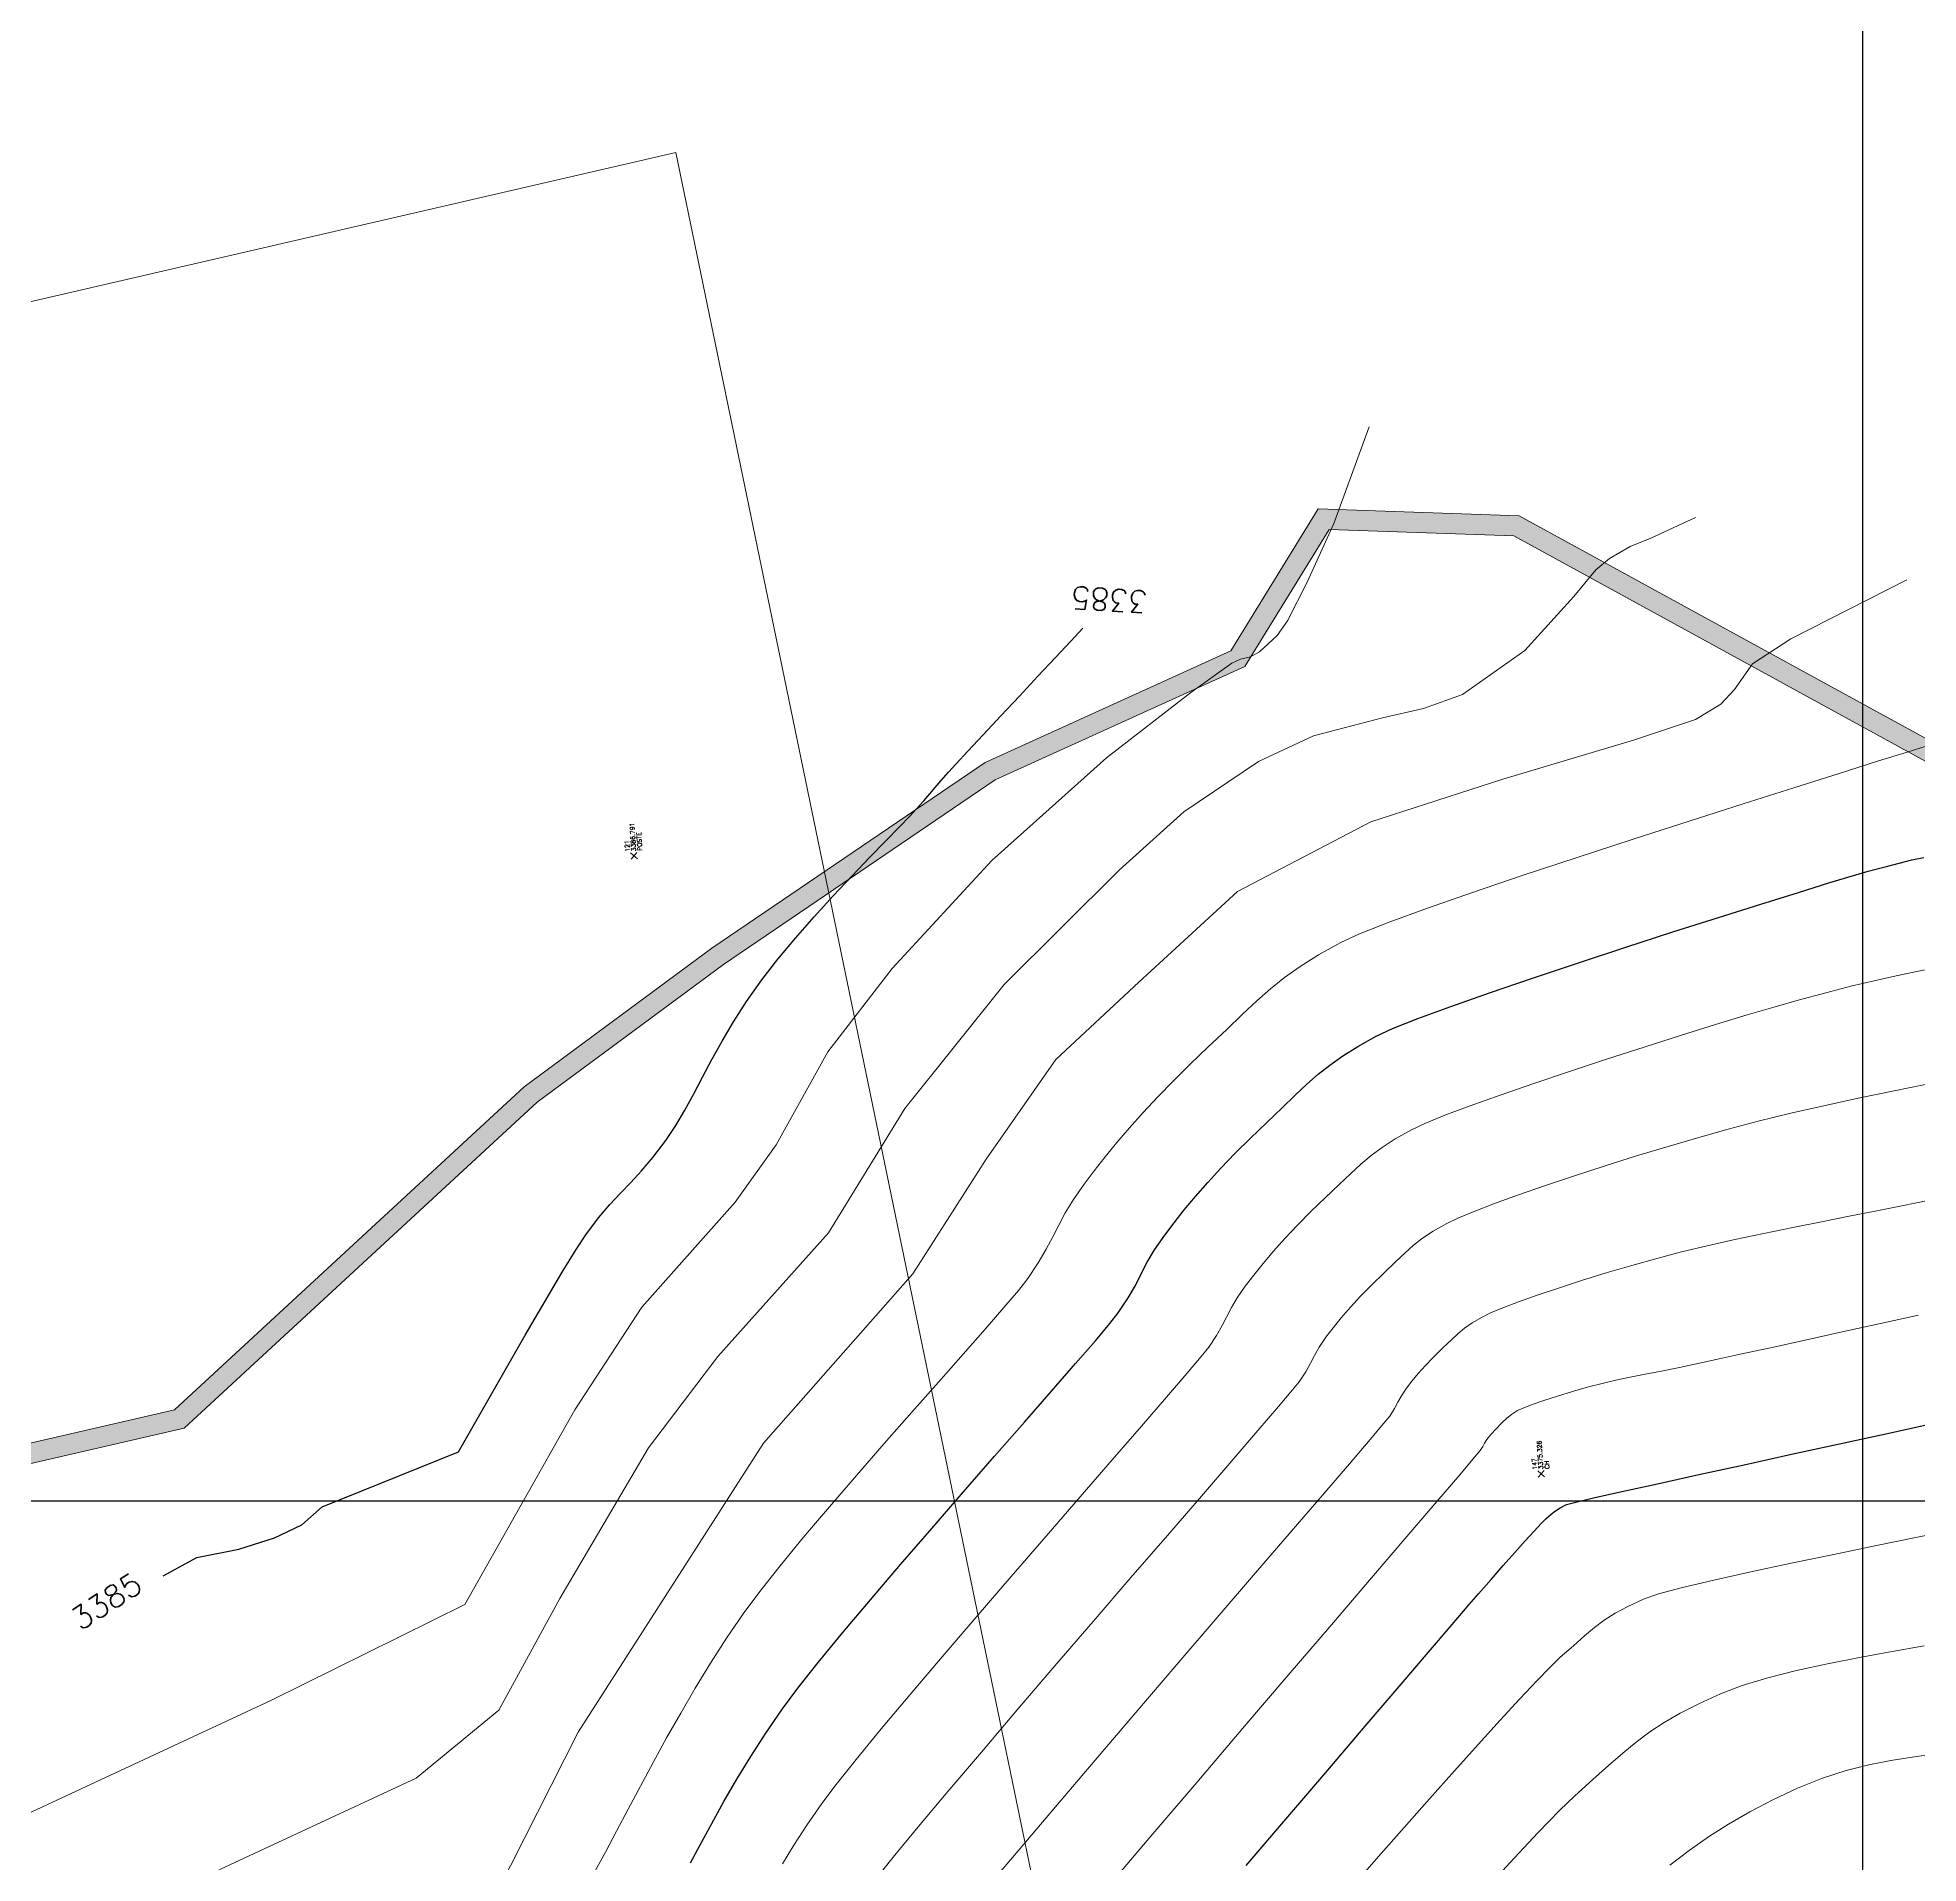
# Model space of a CAD drawing. Header units: millimetres. Extents: x 736950 to 740938, y 8500595 to 8502163.
# Drawn here: x 738318.1 to 738402.5, y 8501283.7 to 8501365.7 of the extents above; entities that cross this region are included whole.
import ezdxf

# ---------------------------------------------------------------- set-up
doc = ezdxf.new("R2010")
doc.units = ezdxf.units.MM
for name, color, linetype, lineweight in [('CAMINO ACTUAL', 1, 'Continuous', 13), ('CONT-MJR', 80, 'Continuous', 30), ('CONT-MNR', 96, 'Continuous', 15), ('pista', 251, 'Continuous', 5), ('PUNTOS', 7, 'Continuous', 5), ('saiwite', 5, 'Continuous', 5)]:
    doc.layers.add(name, color=color, linetype=linetype, lineweight=lineweight)
doc.layers.add('Cuadricula Coordenadas', color=5, linetype='Continuous')
doc.styles.get("Standard").update_dxf_attribs({"font": 'simplex.shx'})

msp = doc.modelspace()

# ---------------------------------------------------------------- hatches: boundary and pattern name
at = {"layer": 'pista'}
h = msp.add_hatch(dxfattribs=at)
h.set_pattern_fill('HONEY', color=256, scale=3, angle=9.949917, style=0)
h.set_pattern_definition([(9.949916506, (1479841.21073, -18.49207), (0.497925219565, 0.41706771009), [0.375, -0.75]), (129.949916506, (1479841.21073, -18.49207), (-0.610153841818, 0.222682034283), [0.375, -0.75]), (69.949916506, (1479841.21073, -18.49207), (-0.112228622254, 0.639749744373), [-0.75, 0.375])])
h.paths.add_polyline_path([(738324.6608, 8501303.2557), (738340.4925, 8501317.8893), (738348.8662, 8501324.0731), (738353.5908, 8501327.2842), (738353.3936, 8501328.2384), (738348.3458, 8501324.8075), (738339.9179, 8501318.5839), (738324.2256, 8501304.079), (738315.7325, 8501302.1223), (738315.3895, 8501301.1197)])
h.paths.add_polyline_path([(738357.4759, 8501329.9248), (738355.3178, 8501329.5462), (738353.3936, 8501328.2384), (738353.5908, 8501327.2842)])
h.paths.add_polyline_path([(738355.3178, 8501329.5462), (738357.4759, 8501329.9248), (738361.0579, 8501332.3593), (738363.3835, 8501333.4153), (738363.2229, 8501334.3309), (738360.6156, 8501333.147)])
h.paths.add_polyline_path([(738372.2579, 8501337.4449), (738376.0519, 8501343.6047), (738384.3372, 8501343.3155), (738396.3431, 8501336.7431), (738397.7625, 8501336.9921), (738384.582, 8501344.2075), (738375.5601, 8501344.5224), (738371.6356, 8501338.1508), (738363.2229, 8501334.3309), (738363.3835, 8501333.4153)])
h.paths.add_polyline_path([(738436.6034, 8501329.9902), (738444.2018, 8501325.4312), (738452.8735, 8501307.335), (738462.2723, 8501299.2152), (738472.0774, 8501292.3369), (738476.41, 8501284.1138), (738475.7676, 8501275.9379), (738473.372, 8501270.1475), (738463.7301, 8501267.0198), (738453.6967, 8501272.3615), (738447.4627, 8501277.5974), (738440.2922, 8501281.8204), (738429.9443, 8501278.0805), (738419.3518, 8501279.3213), (738406.5076, 8501276.138), (738388.4123, 8501271.9672), (738375.1903, 8501266.1116), (738375.3506, 8501265.1983), (738388.6982, 8501271.1095), (738406.7169, 8501275.2626), (738419.4096, 8501278.4084), (738430.0505, 8501277.1619), (738440.2002, 8501280.8301), (738446.9413, 8501276.86), (738453.1903, 8501271.6115), (738463.6444, 8501266.0458), (738474.0449, 8501269.4196), (738476.6537, 8501275.7254), (738477.3276, 8501284.3029), (738472.7723, 8501292.9488), (738462.8264, 8501299.926), (738453.6039, 8501307.8933), (738444.8966, 8501326.0639), (738436.846, 8501330.8942), (738416.3518, 8501330.5664), (738403.3274, 8501333.9457), (738397.7625, 8501336.9921), (738396.3431, 8501336.7431), (738402.9933, 8501333.1026), (738416.2441, 8501329.6646)])
h.paths.add_polyline_path([(738366.9856, 8501262.478), (738367.1719, 8501261.5762), (738375.3506, 8501265.1983), (738375.1903, 8501266.1116)])
h.paths.add_polyline_path([(738364.1546, 8501260.2399), (738367.1719, 8501261.5762), (738366.9856, 8501262.478), (738363.837, 8501261.0836), (738350.1547, 8501256.8034), (738337.7099, 8501245.7814), (738330.268, 8501235.8097), (738311.8318, 8501225.2658), (738303.5339, 8501214.1841), (738277.8071, 8501203.886), (738277.9897, 8501202.9897), (738304.1029, 8501213.4424), (738312.4404, 8501224.5771), (738330.8774, 8501235.1214), (738338.3758, 8501245.169), (738350.6072, 8501256.002)])
h.paths.add_polyline_path([(738440.6799, 8501280.9968), (738440.5932, 8501282.3671), (738440.1818, 8501282.3411), (738440.2685, 8501280.9708)], flags=24)
h.paths.add_polyline_path([(738440.3989, 8501280.9812), (738440.3189, 8501282.2441), (738439.9076, 8501282.218), (738439.9875, 8501280.9552)], flags=24)
h.paths.add_polyline_path([(738440.1195, 8501280.964), (738440.0935, 8501281.3739), (738439.6822, 8501281.3479), (738439.7081, 8501280.9379)], flags=24)
h.paths.add_polyline_path([(738430.5302, 8501277.3286), (738430.4435, 8501278.6988), (738430.0322, 8501278.6728), (738430.1189, 8501277.3026)], flags=25)
h.paths.add_polyline_path([(738430.2492, 8501277.313), (738430.1693, 8501278.5758), (738429.758, 8501278.5498), (738429.8379, 8501277.287)], flags=24)
h.paths.add_polyline_path([(738429.9698, 8501277.2957), (738429.9439, 8501277.7057), (738429.5326, 8501277.6797), (738429.5585, 8501277.2697)], flags=24)
h.paths.add_polyline_path([(738419.8893, 8501278.5751), (738419.8026, 8501279.9454), (738419.3913, 8501279.9193), (738419.478, 8501278.5491)], flags=24)
h.paths.add_polyline_path([(738419.6083, 8501278.5595), (738419.5284, 8501279.8224), (738419.1171, 8501279.7963), (738419.197, 8501278.5335)], flags=24)
h.paths.add_polyline_path([(738419.3289, 8501278.5423), (738419.3029, 8501278.9522), (738418.8916, 8501278.9262), (738418.9176, 8501278.5162)], flags=24)
h.paths.add_polyline_path([(738407.1966, 8501275.4293), (738407.1099, 8501276.7996), (738406.6986, 8501276.7736), (738406.7853, 8501275.4033)], flags=24)
h.paths.add_polyline_path([(738406.9156, 8501275.4137), (738406.8357, 8501276.6766), (738406.4244, 8501276.6505), (738406.5043, 8501275.3877)], flags=24)
h.paths.add_polyline_path([(738406.6362, 8501275.3965), (738406.6103, 8501275.8064), (738406.1989, 8501275.7804), (738406.2249, 8501275.3704)], flags=24)
h.paths.add_polyline_path([(738389.1778, 8501271.2762), (738389.0911, 8501272.6464), (738388.6798, 8501272.6204), (738388.7665, 8501271.2502)], flags=24)
h.paths.add_polyline_path([(738388.8969, 8501271.2606), (738388.817, 8501272.5234), (738388.4057, 8501272.4974), (738388.4856, 8501271.2346)], flags=24)
h.paths.add_polyline_path([(738388.6174, 8501271.2433), (738388.5915, 8501271.6533), (738388.1802, 8501271.6273), (738388.2061, 8501271.2173)], flags=24)
h.paths.add_polyline_path([(738364.6343, 8501260.4066), (738364.5476, 8501261.7769), (738364.1363, 8501261.7509), (738364.223, 8501260.3806)], flags=25)
h.paths.add_polyline_path([(738364.3533, 8501260.391), (738364.2734, 8501261.6539), (738363.8621, 8501261.6278), (738363.942, 8501260.365)], flags=24)
h.paths.add_polyline_path([(738364.0739, 8501260.3738), (738364.048, 8501260.7837), (738363.6366, 8501260.7577), (738363.6626, 8501260.3478)], flags=24)
h.paths.add_polyline_path([(738351.0869, 8501256.1687), (738351.0002, 8501257.5389), (738350.5889, 8501257.5129), (738350.6756, 8501256.1427)], flags=24)
h.paths.add_polyline_path([(738350.8059, 8501256.1531), (738350.726, 8501257.4159), (738350.3147, 8501257.3899), (738350.3946, 8501256.1271)], flags=24)
h.paths.add_polyline_path([(738350.5265, 8501256.1358), (738350.5005, 8501256.5458), (738350.0892, 8501256.5198), (738350.1152, 8501256.1098)], flags=24)
h.paths.add_polyline_path([(738338.8556, 8501245.3357), (738338.7787, 8501246.5509), (738338.3673, 8501246.5248), (738338.4442, 8501245.3097)], flags=25)
h.paths.add_polyline_path([(738338.5745, 8501245.3201), (738338.4946, 8501246.5829), (738338.0833, 8501246.5569), (738338.1632, 8501245.2941)], flags=25)
h.paths.add_polyline_path([(738338.2951, 8501245.3028), (738338.2692, 8501245.7128), (738337.8579, 8501245.6868), (738337.8838, 8501245.2768)], flags=24)

# ---------------------------------------------------------------- linework, layer by layer
at = {"layer": 'CAMINO ACTUAL'}
for points in [[(738311.7482, 8501301.2043), (738324.2256, 8501304.079), (738339.9179, 8501318.5839), (738348.3458, 8501324.8075), (738360.6156, 8501333.147), (738371.6356, 8501338.1508), (738375.5601, 8501344.5224), (738384.582, 8501344.2075), (738403.3274, 8501333.9457), (738416.3518, 8501330.5664), (738436.846, 8501330.8942), (738444.8966, 8501326.0639), (738453.6039, 8501307.8933), (738462.8264, 8501299.926), (738472.7723, 8501292.9488), (738477.3276, 8501284.3029)], [(738311.8579, 8501300.306), (738324.6608, 8501303.2557), (738340.4925, 8501317.8893), (738348.8662, 8501324.0731), (738361.0579, 8501332.3593), (738372.2579, 8501337.4449), (738376.0519, 8501343.6047), (738384.3372, 8501343.3155), (738402.9933, 8501333.1026), (738416.2441, 8501329.6646), (738436.6034, 8501329.9902), (738444.2018, 8501325.4312), (738452.8735, 8501307.335), (738462.2723, 8501299.2152), (738472.0774, 8501292.3369), (738476.41, 8501284.1138)]]:
    msp.add_lwpolyline(points, dxfattribs=at)
at = {"layer": 'CONT-MJR', "flags": 128}
for points, elevation in [([(738323.7105, 8501296.639), (738325.2248, 8501297.4567), (738327.1056, 8501297.8347), (738328.707, 8501298.3436), (738329.9399, 8501298.9279), (738330.8443, 8501299.7306), (738330.8443, 8501299.7306), (738330.8443, 8501299.7306), (738330.8443, 8501299.7306), (738330.8443, 8501299.7306), (738330.8443, 8501299.7306), (738330.8443, 8501299.7306), (738330.8443, 8501299.7306), (738336.9685, 8501302.197), (738336.9685, 8501302.197), (738337.9863, 8501303.9861), (738338.9974, 8501305.753), (738339.9655, 8501307.4315), (738340.8541, 8501308.9554), (738341.6269, 8501310.2582), (738342.2475, 8501311.2738), (738342.6796, 8501311.9358), (738343.2478, 8501312.6973), (738343.7584, 8501313.3031), (738344.2347, 8501313.8152), (738344.7003, 8501314.2957), (738345.1787, 8501314.8066), (738345.6935, 8501315.4099), (738346.268, 8501316.1677), (738346.7195, 8501316.8429), (738347.134, 8501317.5401), (738347.5304, 8501318.2634), (738347.9276, 8501319.0172), (738348.3444, 8501319.8055), (738348.7996, 8501320.6326), (738349.3121, 8501321.5027), (738349.9008, 8501322.42), (738350.5844, 8501323.3886), (738351.2986, 8501324.3089), (738352.0925, 8501325.2612), (738352.9347, 8501326.2204), (738353.7934, 8501327.1617), (738354.6369, 8501328.0604), (738355.4336, 8501328.8914), (738356.1518, 8501329.6299), (738356.7598, 8501330.2511), (738357.2259, 8501330.7301), (738357.5185, 8501331.042), (738357.8562, 8501331.427), (738358.1209, 8501331.7357), (738358.3616, 8501332.0186), (738358.6275, 8501332.3262), (738358.9677, 8501332.709), (738359.303, 8501333.0751), (738359.8381, 8501333.6524), (738360.5232, 8501334.388), (738361.3084, 8501335.229), (738362.1437, 8501336.1226), (738362.9792, 8501337.0158), (738363.7651, 8501337.8557), (738364.4515, 8501338.5896), (738364.9884, 8501339.1644)], 3385), ([(738347.3895, 8501283.7437), (738347.8069, 8501284.5327), (738348.3344, 8501285.5116), (738348.8827, 8501286.4975), (738349.4633, 8501287.4983), (738350.0878, 8501288.5219), (738350.7675, 8501289.5761), (738351.5142, 8501290.6688), (738352.2017, 8501291.5935), (738353.1166, 8501292.7462), (738354.217, 8501294.0831), (738355.461, 8501295.5605), (738356.8066, 8501297.1347), (738358.212, 8501298.7619), (738359.6354, 8501300.3983), (738361.0347, 8501302.0003), (738362.3682, 8501303.524), (738363.594, 8501304.9258), (738364.6701, 8501306.1619), (738365.5547, 8501307.1885), (738366.2059, 8501307.9619), (738366.5817, 8501308.4384), (738367.0254, 8501309.1045), (738367.35, 8501309.6723), (738367.6161, 8501310.1901), (738367.8841, 8501310.7063), (738368.2143, 8501311.2692), (738368.6672, 8501311.9272), (738369.0879, 8501312.4812), (738369.5493, 8501313.06), (738370.0528, 8501313.6624), (738370.5996, 8501314.287), (738371.1911, 8501314.9325), (738371.8288, 8501315.5979), (738372.5138, 8501316.2817), (738373.2475, 8501316.9827), (738373.9406, 8501317.6389), (738374.5296, 8501318.2037), (738375.0553, 8501318.6981), (738375.5584, 8501319.1437), (738376.0794, 8501319.5617), (738376.6592, 8501319.9734), (738377.3384, 8501320.4002), (738378.1576, 8501320.8633), (738378.8965, 8501321.2042), (738380.036, 8501321.655), (738381.5082, 8501322.1954), (738383.2453, 8501322.8052), (738385.1793, 8501323.4642), (738387.2423, 8501324.1519), (738389.3664, 8501324.8481), (738391.4837, 8501325.5327), (738393.5263, 8501326.1852), (738395.4263, 8501326.7854), (738397.1158, 8501327.3131), (738398.5268, 8501327.7479), (738399.5915, 8501328.0696), (738400.242, 8501328.2579), (738401.0032, 8501328.4639), (738401.6387, 8501328.6295), (738402.1998, 8501328.7651), (738402.7382, 8501328.881)], 3380), ([(738372.3322, 8501283.6289), (738374.1906, 8501285.8106), (738375.9835, 8501287.9134), (738377.6644, 8501289.8827), (738379.1865, 8501291.6644), (738380.5033, 8501293.204), (738381.5682, 8501294.4472), (738382.3346, 8501295.3397), (738382.7558, 8501295.8271), (738383.3199, 8501296.4721), (738383.8686, 8501297.0973), (738384.3847, 8501297.6816), (738384.8512, 8501298.2039), (738385.2509, 8501298.6431), (738385.5666, 8501298.9782), (738385.7814, 8501299.188), (738386.018, 8501299.3986), (738386.2113, 8501299.5577), (738386.419, 8501299.6923), (738386.6985, 8501299.8294), (738387.0652, 8501299.9279), (738387.9219, 8501300.1283), (738389.1899, 8501300.4142), (738390.7909, 8501300.7694), (738392.6463, 8501301.1776), (738394.6777, 8501301.6223), (738396.8064, 8501302.0873), (738398.9541, 8501302.5562), (738401.0422, 8501303.0128), (738402.9922, 8501303.4406)], 3375)]:
    msp.add_lwpolyline(points, dxfattribs=dict(at, elevation=elevation))
at = {"layer": 'CONT-MNR'}
for points, elevation in [([(738317.3896, 8501285.8481), (738328.5451, 8501291.0381), (738337.246, 8501295.346), (738342.1917, 8501304.084), (738345.1913, 8501308.6939), (738349.3819, 8501313.4028), (738351.2246, 8501315.9858), (738353.5448, 8501320.1605), (738356.4355, 8501323.8923), (738360.9134, 8501328.7487), (738366.0549, 8501333.3579), (738369.845, 8501336.2806), (738371.6832, 8501337.5954), (738372.0743, 8501337.7864), (738372.5186, 8501337.8831), (738372.9164, 8501338.1033), (738373.7135, 8501338.8415), (738374.1833, 8501339.4992), (738375.0565, 8501341.2402), (738376.2615, 8501343.8698), (738377.844, 8501348.2061)], 3559), ([(738317.9522, 8501278.6726), (738326.2837, 8501283.473), (738335.063, 8501287.5576), (738338.7757, 8501290.6083), (738341.5101, 8501295.619), (738345.503, 8501302.3768), (738348.6037, 8501306.4722), (738353.5753, 8501312.0344), (738357.0104, 8501317.6116), (738361.4604, 8501323.1802), (738366.6204, 8501328.3151), (738369.5213, 8501330.9276), (738372.8843, 8501333.1855), (738375.3526, 8501334.3339), (738378.4519, 8501335.1478), (738380.2816, 8501335.5669), (738382.0391, 8501336.193), (738384.839, 8501338.1668), (738387.0298, 8501340.5882), (738388.0232, 8501341.7863), (738388.6309, 8501342.2914), (738389.5646, 8501342.8293), (738390.4971, 8501343.2051), (738392.4974, 8501344.1357)], 3558), ([(738318.1939, 8501271.3034), (738324.6327, 8501275.0134), (738338.0863, 8501281.2183), (738342.3372, 8501289.6201), (738350.654, 8501302.5853), (738357.3666, 8501310.1816), (738360.6524, 8501315.3424), (738363.782, 8501319.8037), (738367.507, 8501323.285), (738371.9399, 8501327.3464), (738377.9205, 8501330.4795), (738383.8533, 8501332.3855), (738389.7082, 8501334.1413), (738392.4969, 8501335.0667), (738393.6345, 8501335.7543), (738394.2528, 8501336.4194), (738395.0577, 8501337.5668), (738396.7735, 8501338.6914), (738401.9838, 8501341.343)], 3557)]:
    msp.add_lwpolyline(points, dxfattribs=dict(at, elevation=elevation))
at = {"layer": 'CONT-MNR', "flags": 128}
for points, elevation in [([(738343.0909, 8501283.3663), (738343.5638, 8501284.2361), (738344.0614, 8501285.1695), (738344.5844, 8501286.1573), (738345.1333, 8501287.1904), (738345.7086, 8501288.2597), (738346.311, 8501289.3559), (738346.9408, 8501290.47), (738347.5989, 8501291.5928), (738348.2856, 8501292.7152), (738349.0015, 8501293.828), (738349.7472, 8501294.9222), (738350.4901, 8501295.9267), (738351.4066, 8501297.086), (738352.4604, 8501298.365), (738353.615, 8501299.7283), (738354.8339, 8501301.1409), (738356.0805, 8501302.5673), (738357.3184, 8501303.9725), (738358.5111, 8501305.3212), (738359.6221, 8501306.5782), (738360.6148, 8501307.7082), (738361.4529, 8501308.676), (738362.0998, 8501309.4465), (738362.519, 8501309.9843), (738362.9912, 8501310.6861), (738363.3495, 8501311.294), (738363.6402, 8501311.845), (738363.9095, 8501312.3761), (738364.2036, 8501312.9243), (738364.5685, 8501313.5264), (738365.0506, 8501314.2195), (738365.5022, 8501314.8158), (738365.9927, 8501315.436), (738366.5232, 8501316.0791), (738367.0948, 8501316.7439), (738367.7088, 8501317.4294), (738368.3663, 8501318.1344), (738369.0684, 8501318.8581), (738369.8162, 8501319.5991), (738370.611, 8501320.3565), (738371.4523, 8501321.1532), (738372.1673, 8501321.8388), (738372.8055, 8501322.439), (738373.4162, 8501322.9799), (738374.0487, 8501323.4873), (738374.7526, 8501323.9871), (738375.577, 8501324.5052), (738376.5715, 8501325.0675), (738377.4194, 8501325.4564), (738378.7412, 8501325.975), (738380.4581, 8501326.6002), (738382.4912, 8501327.3087), (738384.7615, 8501328.0774), (738387.1902, 8501328.883), (738389.6984, 8501329.7023), (738392.2071, 8501330.5123), (738394.6375, 8501331.2896), (738396.9106, 8501332.011), (738398.9475, 8501332.6534), (738400.6693, 8501333.1935), (738401.9972, 8501333.6082), (738402.8521, 8501333.8743)], 3381), ([(738351.5127, 8501283.7107), (738352.0238, 8501284.5401), (738352.6066, 8501285.4337), (738353.2811, 8501286.4154), (738353.9143, 8501287.2623), (738354.8149, 8501288.3926), (738355.9385, 8501289.7578), (738357.2407, 8501291.3098), (738358.677, 8501293.0003), (738360.203, 8501294.7808), (738361.7743, 8501296.6032), (738363.3465, 8501298.4191), (738364.8751, 8501300.1803), (738366.3158, 8501301.8384), (738367.624, 8501303.3451), (738368.7554, 8501304.6522), (738369.6656, 8501305.7114), (738370.3101, 8501306.4742), (738370.6445, 8501306.8926), (738370.9932, 8501307.4162), (738371.2484, 8501307.8625), (738371.4575, 8501308.2695), (738371.6682, 8501308.6753), (738371.9277, 8501309.1177), (738372.2838, 8501309.6349), (738372.6643, 8501310.1342), (738373.0868, 8501310.6588), (738373.5529, 8501311.2072), (738374.0641, 8501311.7778), (738374.6219, 8501312.3693), (738375.2281, 8501312.9801), (738375.8841, 8501313.6088), (738376.4993, 8501314.1921), (738377.0136, 8501314.6845), (738377.4749, 8501315.111), (738377.9308, 8501315.4968), (738378.4291, 8501315.8667), (738379.0175, 8501316.2458), (738379.7437, 8501316.6592), (738380.3441, 8501316.9409), (738381.2405, 8501317.3038), (738382.3854, 8501317.7333), (738383.7316, 8501318.2147), (738385.2318, 8501318.7334), (738386.8388, 8501319.2748), (738388.5052, 8501319.8242), (738390.1837, 8501320.3671), (738391.8271, 8501320.8888), (738393.388, 8501321.3748), (738394.8192, 8501321.8103), (738396.0733, 8501322.1808), (738397.1031, 8501322.4716), (738398.3437, 8501322.804), (738399.4746, 8501323.0937), (738400.5178, 8501323.3463), (738401.4952, 8501323.5675), (738402.4286, 8501323.763), (738403.34, 8501323.9384)], 3379), ([(738355.6155, 8501282.9156), (738356.4838, 8501283.9992), (738357.6072, 8501285.362), (738358.9401, 8501286.9531), (738360.4372, 8501288.7217), (738362.0527, 8501290.6169), (738363.7412, 8501292.5879), (738365.4572, 8501294.5839), (738367.155, 8501296.5538), (738368.7892, 8501298.4471), (738370.3142, 8501300.2127), (738371.6844, 8501301.7998), (738372.8544, 8501303.1576), (738373.7785, 8501304.2353), (738374.4113, 8501304.9819), (738374.7072, 8501305.3467), (738375.0025, 8501305.7964), (738375.2097, 8501306.173), (738375.3886, 8501306.5244), (738375.5989, 8501306.8984), (738375.9003, 8501307.3426), (738376.2264, 8501307.7684), (738376.5943, 8501308.219), (738377.0058, 8501308.6927), (738377.4629, 8501309.1877), (738377.9673, 8501309.7023), (738378.5207, 8501310.2349), (738379.035, 8501310.7232), (738379.4573, 8501311.1257), (738379.8427, 8501311.4712), (738380.2465, 8501311.7886), (738380.7238, 8501312.1069), (738381.3298, 8501312.455), (738381.8288, 8501312.6927), (738382.5535, 8501312.992), (738383.4718, 8501313.3422), (738384.5519, 8501313.7326), (738385.7619, 8501314.1524), (738387.0699, 8501314.5907), (738388.4441, 8501315.037), (738389.8525, 8501315.4803), (738391.2633, 8501315.91), (738392.6445, 8501316.3153), (738393.9643, 8501316.6854), (738395.3151, 8501317.038), (738396.7803, 8501317.3931), (738398.3142, 8501317.7442), (738399.8714, 8501318.0842), (738401.4061, 8501318.4066), (738402.8728, 8501318.7043)], 3378), ([(738360.5552, 8501282.4822), (738362.0865, 8501284.2949), (738363.7645, 8501286.2705), (738365.5433, 8501288.357), (738367.3769, 8501290.5018), (738369.2194, 8501292.6527), (738371.025, 8501294.7574), (738372.7475, 8501296.7635), (738374.3413, 8501298.6188), (738375.7602, 8501300.2708), (738376.9585, 8501301.6674), (738377.8901, 8501302.7561), (738378.5093, 8501303.4847), (738378.77, 8501303.8009), (738378.991, 8501304.1444), (738379.1404, 8501304.4282), (738379.2914, 8501304.7107), (738379.5169, 8501305.0504), (738379.7649, 8501305.3721), (738380.051, 8501305.7159), (738380.3771, 8501306.0799), (738380.7453, 8501306.4622), (738381.1573, 8501306.861), (738381.5357, 8501307.2208), (738381.841, 8501307.5085), (738382.133, 8501307.7551), (738382.4714, 8501307.9922), (738382.9159, 8501308.2509), (738383.2968, 8501308.4325), (738383.8508, 8501308.6611), (738384.557, 8501308.9285), (738385.3947, 8501309.2267), (738386.343, 8501309.5478), (738387.3811, 8501309.8836), (738388.488, 8501310.2261), (738389.6431, 8501310.5673), (738390.8254, 8501310.8992), (738391.8674, 8501311.1691), (738393.0256, 8501311.445), (738394.2667, 8501311.7229), (738395.5578, 8501311.9987), (738396.8655, 8501312.2685), (738398.1567, 8501312.5283), (738399.3983, 8501312.7739), (738400.5571, 8501313.0015), (738401.5999, 8501313.2069), (738402.4935, 8501313.3862), (738403.2049, 8501313.5353)], 3377), ([(738366.0572, 8501282.6043), (738368.0466, 8501284.9435), (738370.1047, 8501287.3588), (738372.1777, 8501289.7881), (738374.2117, 8501292.1691), (738376.1528, 8501294.4396), (738377.9473, 8501296.5373), (738379.541, 8501298.3999), (738380.8804, 8501299.9652), (738381.9113, 8501301.171), (738382.5801, 8501301.955), (738382.8327, 8501302.255), (738382.9435, 8501302.4329), (738383.0205, 8501302.582), (738383.1334, 8501302.7581), (738383.3083, 8501302.979), (738383.5273, 8501303.2231), (738383.7939, 8501303.4871), (738384.03, 8501303.7116), (738384.2289, 8501303.8787), (738384.502, 8501304.0467), (738384.7587, 8501304.1637), (738385.1627, 8501304.3195), (738385.6859, 8501304.5033), (738386.2998, 8501304.7041), (738386.9761, 8501304.911), (738387.6866, 8501305.113), (738388.2989, 8501305.27), (738388.9161, 8501305.4106), (738389.5552, 8501305.5437), (738390.2332, 8501305.6779), (738390.9672, 8501305.8219), (738391.774, 8501305.9845), (738392.6709, 8501306.1743), (738393.4184, 8501306.3377), (738394.5068, 8501306.5762), (738395.8629, 8501306.874), (738397.4135, 8501307.2153), (738399.0853, 8501307.584), (738400.8053, 8501307.9642), (738402.5001, 8501308.3401)], 3376), ([(738377.1401, 8501282.754), (738378.2671, 8501284.0353), (738379.4143, 8501285.3349), (738380.5575, 8501286.6245), (738381.6726, 8501287.8755), (738382.7357, 8501289.0594), (738383.7225, 8501290.1478), (738384.6091, 8501291.1121), (738385.3714, 8501291.9239), (738385.9853, 8501292.5547), (738386.4267, 8501292.9759), (738387.0118, 8501293.4974), (738387.5067, 8501293.9352), (738387.9551, 8501294.3097), (738388.4007, 8501294.6416), (738388.8871, 8501294.9511), (738389.458, 8501295.2587), (738390.1571, 8501295.585), (738390.8374, 8501295.8173), (738391.9189, 8501296.1067), (738393.3237, 8501296.4411), (738394.9738, 8501296.8085), (738396.7913, 8501297.1966), (738398.698, 8501297.5935), (738400.6161, 8501297.987), (738402.4675, 8501298.365), (738404.1744, 8501298.7155)], 3374), ([(738382.6875, 8501282.149), (738384.1619, 8501283.7553), (738385.4165, 8501285.0975), (738386.4026, 8501286.1191), (738387.072, 8501286.7639), (738387.8866, 8501287.4893), (738388.5952, 8501288.1211), (738389.234, 8501288.6761), (738389.8388, 8501289.1713), (738390.4458, 8501289.6236), (738391.0909, 8501290.0497), (738391.8102, 8501290.4667), (738392.6398, 8501290.8913), (738393.6157, 8501291.3405), (738394.587, 8501291.7097), (738395.7376, 8501292.0544), (738397.0268, 8501292.3767), (738398.414, 8501292.679), (738399.8586, 8501292.9635), (738401.3198, 8501293.2324), (738402.757, 8501293.488)], 3373), ([(738391.346, 8501283.6462), (738392.2033, 8501284.2976), (738393.076, 8501284.9111), (738393.9818, 8501285.4923), (738394.9383, 8501286.0465), (738395.9633, 8501286.5793), (738397.0743, 8501287.0961), (738398.1988, 8501287.5462), (738399.2619, 8501287.8895), (738400.2777, 8501288.1474), (738401.2604, 8501288.3414), (738402.2243, 8501288.4929), (738403.1836, 8501288.6233)], 3372)]:
    msp.add_lwpolyline(points, dxfattribs=dict(at, elevation=elevation))
at = {"layer": 'Cuadricula Coordenadas', "color": 8}
for p, q in [((738400, 8500595.5072), (738400, 8502130.6413)), ((736950.2265, 8501300), (738552.8979, 8501300))]:
    msp.add_line(p, q, dxfattribs=at)
at = {"layer": 'PUNTOS', "linetype": 'Continuous'}
for p, q in [((738344.6958, 8501329.088), (738344.9959, 8501328.8236)), ((738344.978, 8501329.1058), (738344.7136, 8501328.8057)), ((738385.4209, 8501301.3453), (738385.721, 8501301.0809)), ((738385.7032, 8501301.3631), (738385.4388, 8501301.0631))]:
    msp.add_line(p, q, dxfattribs=at)
at = {"layer": 'saiwite'}
for p, q in [((738294.085, 8501348.3599), (738346.7197, 8501360.5279)), ((738346.7197, 8501360.5279), (738346.7197, 8501360.5279)), ((738346.7197, 8501360.5279), (738378.8955, 8501204.8553))]:
    msp.add_line(p, q, dxfattribs=at)

# ---------------------------------------------------------------- texts
at = {"layer": 'CONT-MJR', "char_height": 1, "attachment_point": 5}
for insert, rotation in [((738366.1834, 8501340.4457, 3385), 176.379436), ((738321.1653, 8501295.495, 3385), 32.827591)]:
    msp.add_mtext('{3385}', dxfattribs=dict(at, insert=insert, rotation=rotation))
at = {"layer": 'PUNTOS', "color": 1, "char_height": 0.2, "attachment_point": 4, "rotation": 93.620503}
for s, insert in [('3386.791', (738344.8332, 8501329.1554)), ('3375.326', (738385.5584, 8501301.4127))]:
    msp.add_mtext(s, dxfattribs=dict(at, insert=insert))
at = {"layer": 'PUNTOS', "color": 3, "char_height": 0.2, "attachment_point": 4, "rotation": 93.620503}
for s, insert in [('POSTE', (738345.1126, 8501329.1731)), ('CH', (738385.8378, 8501301.4304))]:
    msp.add_mtext(s, dxfattribs=dict(at, insert=insert))
at = {"layer": 'PUNTOS', "color": 2, "char_height": 0.2, "attachment_point": 4, "rotation": 93.620503}
for s, insert in [('121', (738344.5538, 8501329.1377)), ('147', (738385.2789, 8501301.395))]:
    msp.add_mtext(s, dxfattribs=dict(at, insert=insert))

doc.saveas('drawing.dxf')
